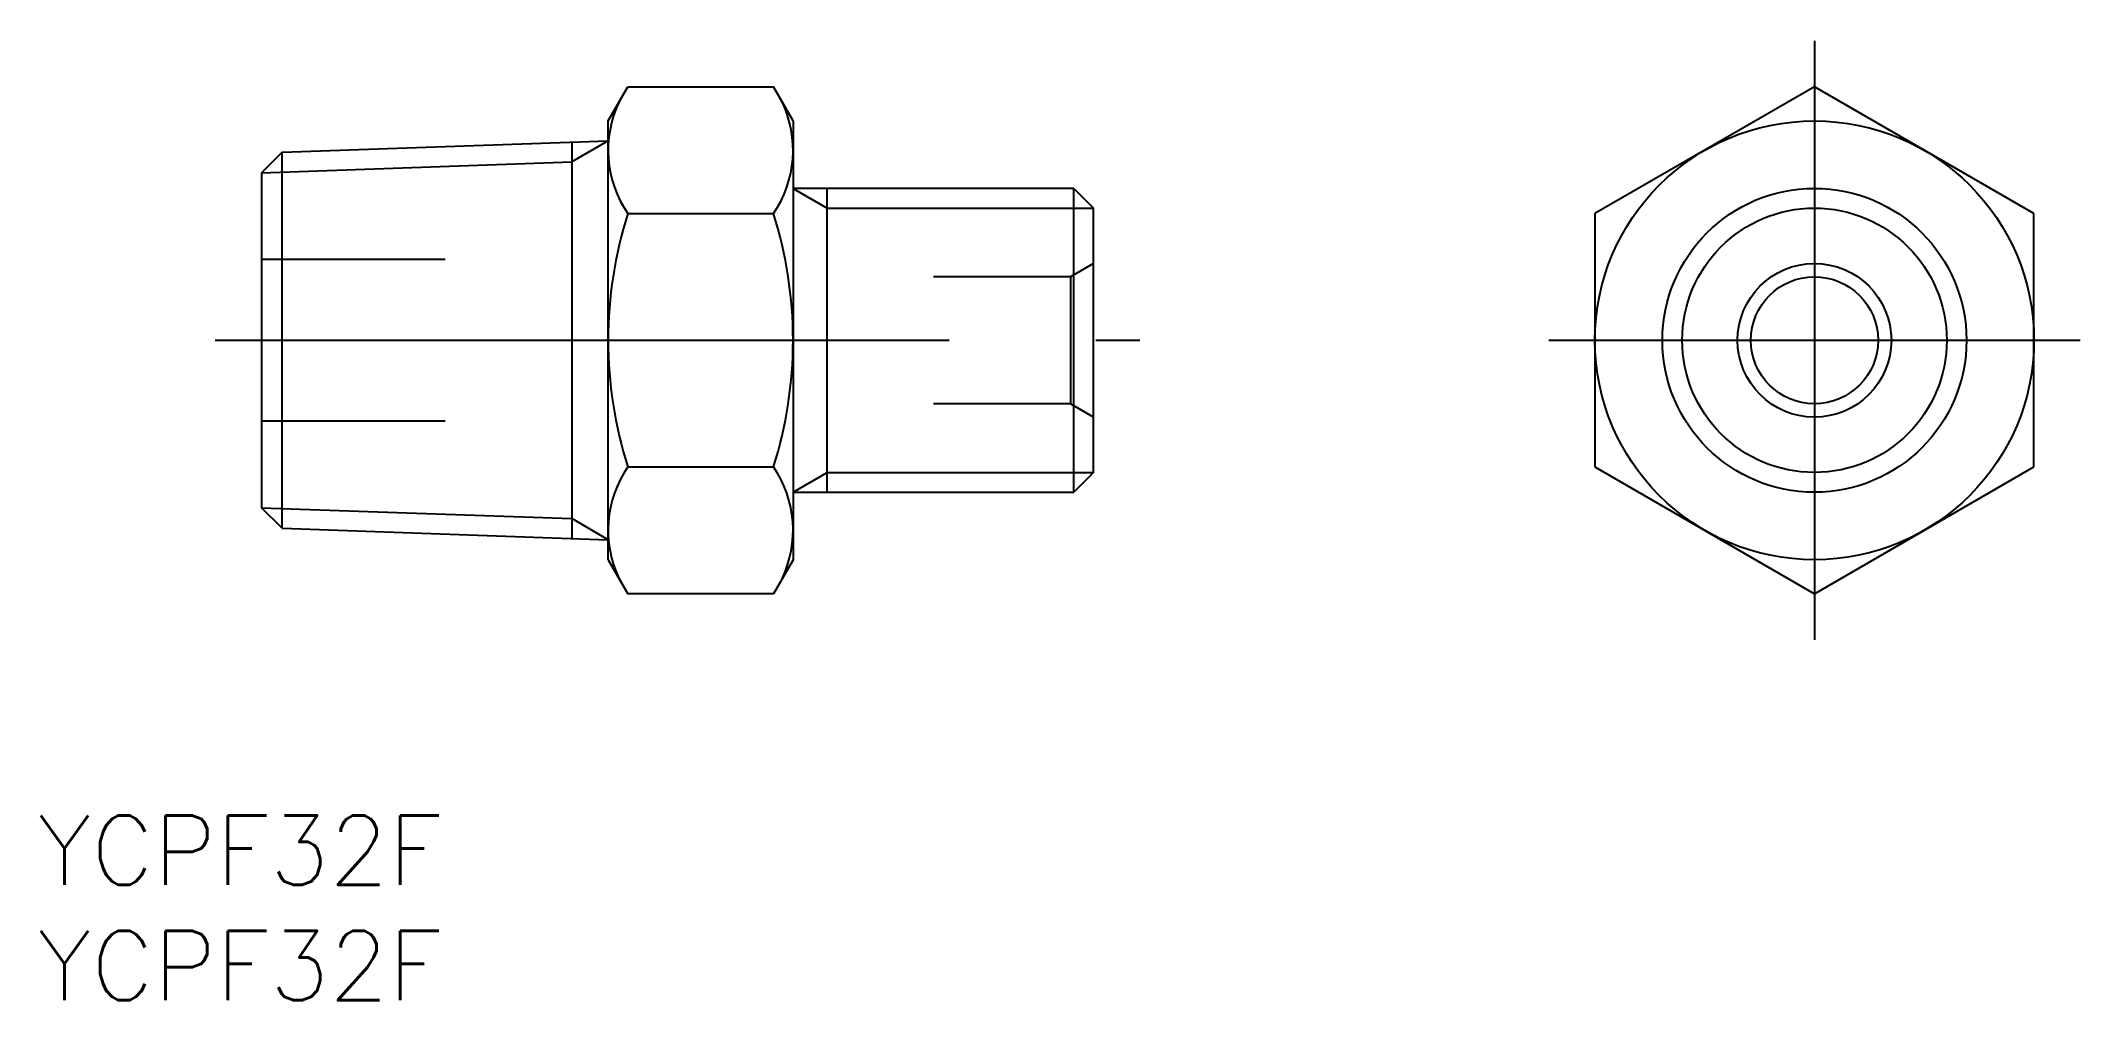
# Model space of a CAD drawing. Extents: x -76.8 to 11.5, y -28.6 to 13.
import ezdxf

# ---------------------------------------------------------------- set-up
doc = ezdxf.new("R2010")
doc.units = 0
doc.linetypes.add('CENTER', pattern=[50.8, 31.75, -6.35, 6.35, -6.35])
doc.linetypes.add('DASHED', pattern=[19.05, 12.7, -6.35])
doc.layers.get('0').update_dxf_attribs({"linetype": 'CONTINUOUS'})
doc.layers.add('CENTER', color=1, linetype='CENTER')
doc.styles.get("Standard").update_dxf_attribs({"font": 'txt.shx', "height": 3, "bigfont": 'bigfont.shx'})

msp = doc.modelspace()

# ---------------------------------------------------------------- linework, layer by layer
at = {"color": 7, "linetype": 'CONTINUOUS'}
for p, q in [((-52.2, 9.5), (-51.351, 10.97)), ((-51.351, 10.97), (-45.049, 10.97)), ((-44.2, 9.5), (-45.049, 10.97)), ((0, 10.97), (-9.5, 5.485)), ((9.5, 5.485), (0, 10.97)), ((-52.2, -9.5), (-52.2, 9.5)), ((-44.2, 9.5), (-44.2, -9.5)), ((-66.313, 8.14), (-67.2, 7.253)), ((-66.313, 8.14), (-52.2, 8.633)), ((-66.313, -8.14), (-66.313, 8.14)), ((-53.778, 8.578), (-53.778, -8.578)), ((-67.2, 7.253), (-67.2, -7.253)), ((-32.056, 6.578), (-44.2, 6.578)), ((-42.717, -6.579), (-42.717, 6.578)), ((-32.056, -6.579), (-32.056, 6.578)), ((-32.056, 6.578), (-31.2, 5.722)), ((-51.351, 5.485), (-45.049, 5.485)), ((-31.2, -5.723), (-31.2, 5.722)), ((-9.5, 5.485), (-9.5, -5.485)), ((9.5, -5.485), (9.5, 5.485)), ((-51.351, -5.485), (-45.049, -5.485)), ((-31.2, -5.723), (-32.056, -6.579)), ((-9.5, -5.485), (0, -10.97)), ((0, -10.97), (9.5, -5.485)), ((-44.2, -6.579), (-32.056, -6.579)), ((-66.313, -8.14), (-67.2, -7.253)), ((-66.313, -8.14), (-52.2, -8.633)), ((-52.2, -9.5), (-51.351, -10.97)), ((-44.2, -9.5), (-45.049, -10.97)), ((-45.049, -10.97), (-51.351, -10.97))]:
    msp.add_line(p, q, dxfattribs=at)
at = {"color": 3, "linetype": 'CONTINUOUS'}
for p, q in [((-52.2, 8.633), (-53.778, 7.722)), ((-67.2, 7.253), (-53.778, 7.722)), ((-44.2, 6.578), (-42.717, 5.722)), ((-42.717, 5.722), (-31.2, 5.722)), ((-44.2, -6.579), (-42.717, -5.723)), ((-42.717, -5.723), (-31.2, -5.723)), ((-67.2, -7.253), (-53.778, -7.722)), ((-52.2, -8.633), (-53.778, -7.722))]:
    msp.add_line(p, q, dxfattribs=at)
at = {"color": 3, "linetype": 'DASHED'}
for p, q in [((-59.257, 3.5), (-67.2, 3.5)), ((-32.2, 2.75), (-38.128, 2.75)), ((-31.2, 3.327), (-32.2, 2.75)), ((-32.2, 2.75), (-32.2, -2.75)), ((-59.257, -3.5), (-67.2, -3.5)), ((-32.2, -2.75), (-38.128, -2.75)), ((-31.2, -3.327), (-32.2, -2.75))]:
    msp.add_line(p, q, dxfattribs=at)
at = {"color": 7, "linetype": 'CONTINUOUS'}
for radius in [9.5, 6.579, 3.327, 2.75]:
    msp.add_circle((0, 0), radius, dxfattribs=at)
at = {"color": 3, "linetype": 'CONTINUOUS'}
msp.add_circle((0, 0), 5.723, dxfattribs=at)
at = {"color": 7, "linetype": 'CONTINUOUS'}
for centre, radius, start, end in [((-47.344, 8.227), 4.856, 154.38425, 214.38425), ((-49.056, 8.227), 4.856, 325.61575, 25.61575), ((-34.049, 0), 18.151, 162.41205, 197.58795), ((-62.351, 0), 18.151, 342.41205, 17.58795), ((-47.344, -8.227), 4.856, 145.61575, 205.61575), ((-49.056, -8.227), 4.856, 334.38425, 34.38425)]:
    msp.add_arc(centre, radius, start, end, dxfattribs=at)
at = {"layer": 'CENTER', "color": 1, "linetype": 'CENTER'}
for p, q in [((0, 12.97), (0, -12.97)), ((-69.2, 0), (-29.2, 0)), ((-11.5, 0), (11.5, 0))]:
    msp.add_line(p, q, dxfattribs=at)

# ---------------------------------------------------------------- texts
at = {"color": 7, "linetype": 'CONTINUOUS'}
for p in [(-76.881, -23.573), (-76.881, -28.573)]:
    msp.add_text('YCPF32F', height=3, dxfattribs=at).set_placement(p)

doc.saveas('drawing.dxf')
